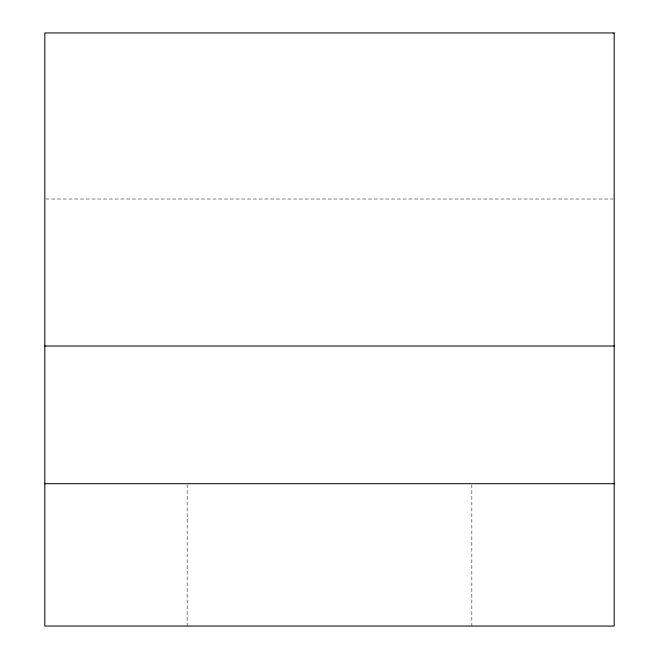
<?xml version="1.0" encoding="UTF-8"?>
<svg xmlns="http://www.w3.org/2000/svg" width="659" height="659" viewBox="0 0 659 659"><rect width="100%" height="100%" fill="white"/><g stroke="black" fill="none" stroke-linecap="round" stroke-linejoin="round"><path stroke-width="0.49" stroke-dasharray="3.29 2.47" d="M45.842 199.018L613.158 199.018M471.844 484.727L471.844 626.05M187.156 484.727L187.156 626.05"/><path stroke-width="0.99" d="M44.812 346.016L614.188 346.016M44.812 483.706L614.188 483.706M614.188 32.95L44.812 32.95L44.812 626.05L614.188 626.05L614.188 32.95"/></g></svg>
